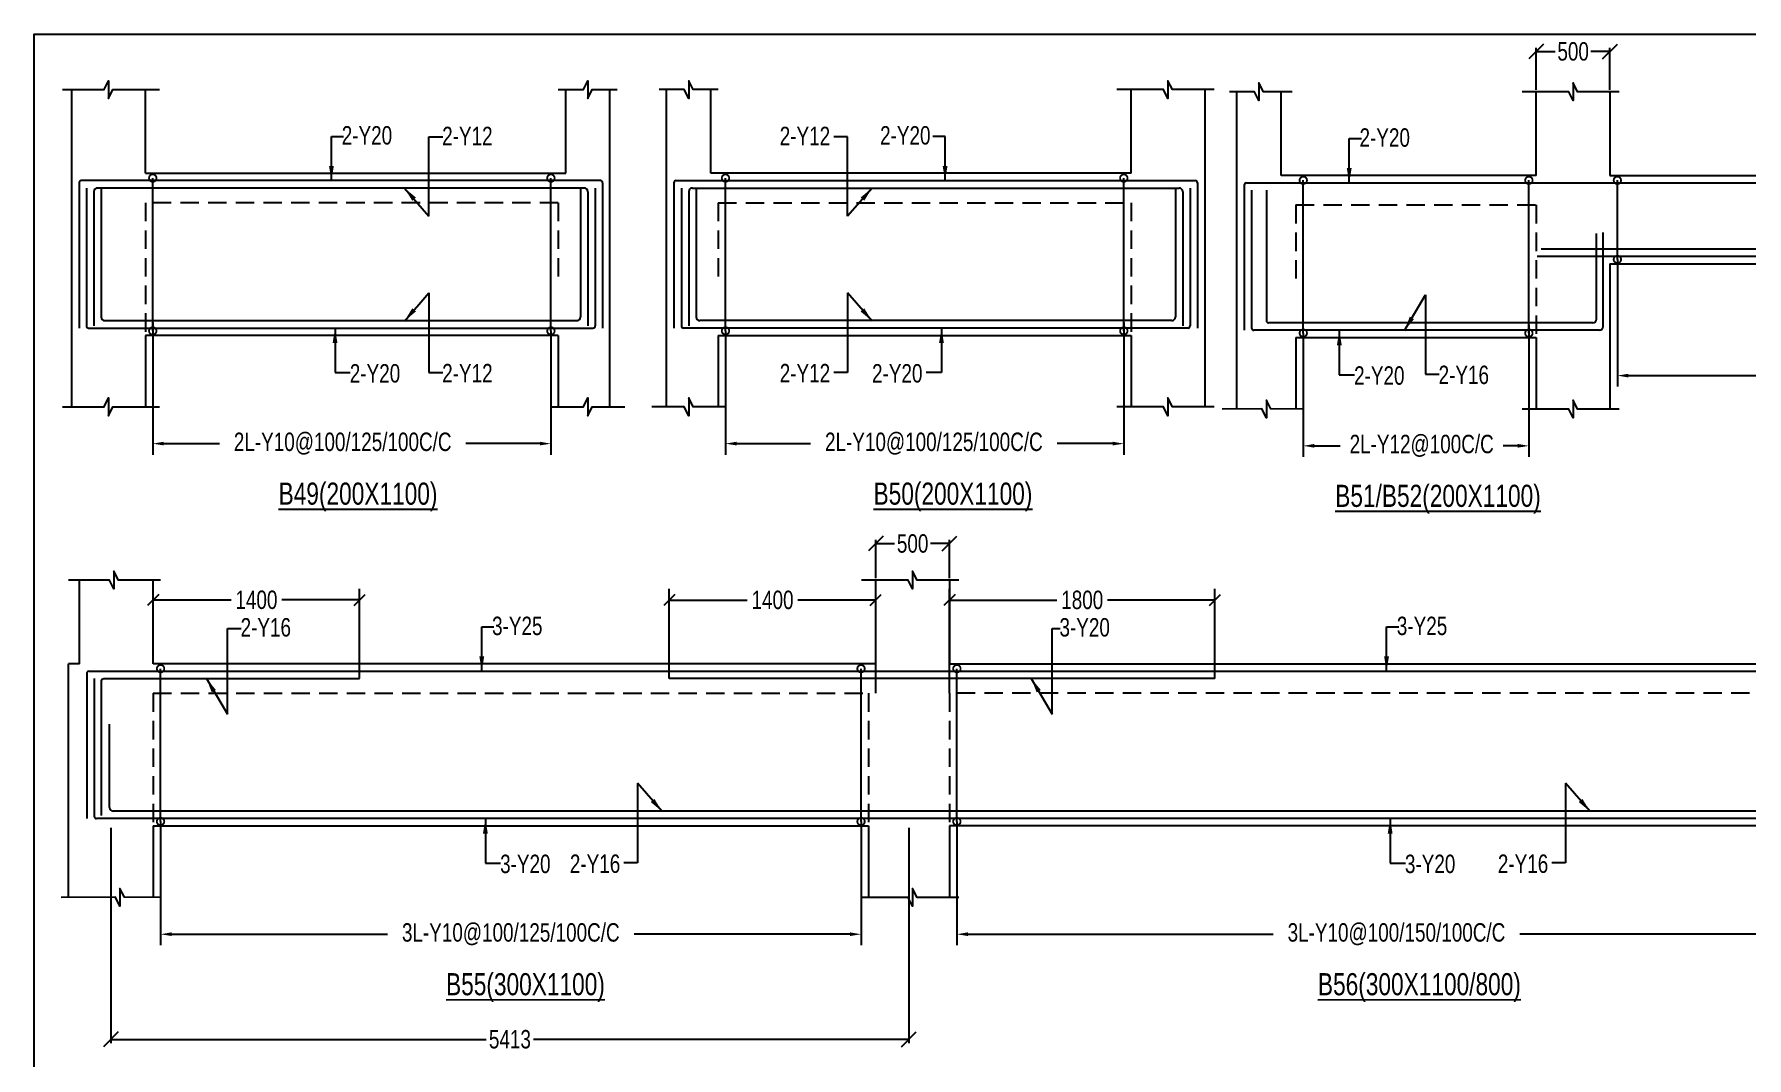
# Model space of a CAD drawing. Header units: millimetres. Extents: x 0 to 31744305, y -21599035 to 0.
# Drawn here: x 31644306 to 31655919, y -21166709 to -21159764 of the extents above; entities that cross this region are included whole.
import ezdxf

# ---------------------------------------------------------------- set-up
doc = ezdxf.new("R2010")
doc.units = ezdxf.units.MM
doc.header["$LTSCALE"] = 1000
doc.header["$MEASUREMENT"] = 0
doc.header["$PDMODE"] = 3
for name, pattern in [('CONTINOUS', [0]), ('CONTINU', [0]), ('HIDDEN', [0.375, 0.25, -0.125])]:
    doc.linetypes.add(name, pattern=pattern)
for name, color, linetype in [('-S-ARROW', 253, 'Continuous'), ('-S-MISC', 8, 'Continuous'), ('-S-STIRRUPS DIM', 6, 'Continuous'), ('-S-STIRUP', 11, 'Continuous'), ('-STR-BEAM', 7, 'CONTINU'), ('-STR-COLUMN', 5, 'HIDDEN'), ('-STR-REINF', 3, 'Continuous'), ('-STR-RF-DIM', 8, 'CONTINOUS'), ('-STR-TEXT', 6, 'Continuous'), ('S-DIM', 7, 'Continuous'), ('SEC TEXT', 9, 'Continuous'), ('SLAB LINE', 254, 'HIDDEN')]:
    doc.layers.add(name, color=color, linetype=linetype)
doc.styles.add('BEAM-LS', font='romans.shx', dxfattribs={"width": 0.8})
doc.styles.add('SOBHA', font='swisscl.ttf')
doc.styles.add('sobha.sed', font='swisscl.ttf')
doc.dimstyles.new('S-50', dxfattribs={"dimscale": 50, "dimtxt": 2.5, "dimasz": 2, "dimexe": 0.5, "dimexo": 0.25, "dimgap": 0.25, "dimtad": 0, "dimdec": 0, "dimrnd": 0.0005, "dimzin": 0, "dimdsep": 46, "dimtxsty": 'sobha.sed', "dimblk": 'OBLIQUE', "dimcen": 0.09, "dimclrd": 8, "dimclre": 8, "dimclrt": 6, "dimadec": 0, "dimazin": 0, "dimtfac": 1, "dimtdec": 0, "dimtofl": 0, "dimtmove": 2, "dimatfit": 3, "dimfxl": 0.18, "dimtolj": 1, "dimtzin": 0, "dimlwd": -1, "dimlwe": -1, "dimarcsym": 0})
doc.dimstyles.new('S-DIM50', dxfattribs={"dimscale": 50, "dimtxt": 2.5, "dimasz": 1.5, "dimexe": 1.5, "dimexo": 1, "dimgap": 0.5, "dimtad": 0, "dimdec": 0, "dimzin": 0, "dimdsep": 46, "dimtxsty": 'SOBHA', "dimcen": 0.09, "dimclrd": 256, "dimclre": 256, "dimclrt": 6, "dimadec": 5, "dimazin": 0, "dimtfac": 1, "dimtdec": 0, "dimtofl": 0, "dimtmove": 0, "dimatfit": 3, "dimfxl": 0.18, "dimtolj": 1, "dimtzin": 0, "dimlwd": -1, "dimlwe": -1, "dimarcsym": 0})
doc.dimstyles.new('STIRUP', dxfattribs={"dimscale": 50, "dimtxt": 2.5, "dimasz": 2.2, "dimexe": 0, "dimexo": 0, "dimgap": 0.5, "dimtad": 0, "dimdec": 0, "dimzin": 0, "dimdsep": 46, "dimtxsty": 'BEAM-LS', "dimblk": 'DOTSMALL', "dimcen": 0.09, "dimclrd": 256, "dimclre": 256, "dimclrt": 256, "dimadec": 5, "dimazin": 0, "dimtfac": 1, "dimtdec": 0, "dimtofl": 0, "dimtmove": 0, "dimatfit": 3, "dimldrblk": 'DOTSMALL', "dimfxl": 0, "dimfxlon": 1, "dimtolj": 1, "dimtzin": 0, "dimlwd": -1, "dimlwe": -1, "dimarcsym": 0})

# ---------------------------------------------------------------- blocks, each defined once
blk = doc.blocks.new('*D57')
at = {"layer": '-STR-RF-DIM', "transparency": 16777216}
for p, q in [((31645110, -21161720), (31645110, -21162617)), ((31647810, -21161777), (31647810, -21162617)), ((31645185, -21162542), (31645562, -21162542)), ((31647735, -21162542), (31647234, -21162542))]:
    blk.add_line(p, q, dxfattribs=at)
for points in [[(31645185, -21162529), (31645185, -21162554), (31645110, -21162542)], [(31647735, -21162529), (31647735, -21162554), (31647810, -21162542)]]:
    blk.add_solid(points, dxfattribs=at)
at = {"layer": 'Defpoints', "color": 0, "transparency": 16777216}
for p in [(31645110, -21161720, 178587), (31647810, -21161777, 178587), (31647810, -21162542)]:
    blk.add_point(p, dxfattribs=at)
at = {"layer": '-STR-RF-DIM', "color": 6, "transparency": 16777216, "insert": (31646398, -21162542), "char_height": 125, "attachment_point": 5, "style": 'SOBHA'}
blk.add_mtext('\\A1;2L-Y10@100/125/100C/C', dxfattribs=at)
blk = doc.blocks.new('_DotSmall')
at = {"color": 0, "linetype": 'ByBlock', "const_width": 0.5}
blk.add_lwpolyline([(-0.0625, 0, 1), (0.0625, 0, 1)], format="xyb", close=True, dxfattribs=at)
blk = doc.blocks.new('*D58')
at = {"layer": '-S-STIRUP', "ltscale": 100, "transparency": 16777216}
blk.add_line((31645110, -21161777), (31645110, -21160740), dxfattribs=at)
at = {"layer": 'Defpoints', "color": 0, "linetype": 'CONTINU', "ltscale": 100, "transparency": 16777216}
for p in [(31645110, -21160740), (31645110, -21160740), (31645110, -21161777)]:
    blk.add_point(p, dxfattribs=at)
at = {"layer": '-S-STIRUP', "linetype": 'CONTINU', "ltscale": 100, "transparency": 16777216, "xscale": 100, "yscale": 100, "zscale": 100}
for p, rotation in [((31645110, -21160740), 90), ((31645110, -21161777), 270)]:
    blk.add_blockref('_DotSmall', p, dxfattribs=dict(at, rotation=rotation))
blk = doc.blocks.new('_OBLIQUE')
at = {"color": 0, "linetype": 'ByBlock'}
blk.add_line((-0.5, -0.5), (0.5, 0.5), dxfattribs=at)
blk = doc.blocks.new('*D59')
at = {"layer": '-S-STIRUP', "ltscale": 100, "transparency": 16777216}
blk.add_line((31647810, -21161777), (31647810, -21160740), dxfattribs=at)
at = {"layer": 'Defpoints', "color": 0, "linetype": 'CONTINU', "ltscale": 100, "transparency": 16777216}
for p in [(31647810, -21160740), (31647810, -21160740), (31647810, -21161777)]:
    blk.add_point(p, dxfattribs=at)
at = {"layer": '-S-STIRUP', "linetype": 'CONTINU', "ltscale": 100, "transparency": 16777216, "xscale": 100, "yscale": 100, "zscale": 100}
for p, rotation in [((31647810, -21160740), 90), ((31647810, -21161777), 270)]:
    blk.add_blockref('_DotSmall', p, dxfattribs=dict(at, rotation=rotation))
blk = doc.blocks.new('*D61')
at = {"layer": '-STR-RF-DIM', "transparency": 16777216}
for p, q in [((31654442, -21161735), (31654442, -21162632)), ((31652912, -21161792), (31652912, -21162632)), ((31652987, -21162557), (31653162, -21162557)), ((31654367, -21162557), (31654268, -21162557))]:
    blk.add_line(p, q, dxfattribs=at)
for points in [[(31652987, -21162544), (31652987, -21162569), (31652912, -21162557)], [(31654367, -21162544), (31654367, -21162569), (31654442, -21162557)]]:
    blk.add_solid(points, dxfattribs=at)
at = {"layer": 'Defpoints', "color": 0, "transparency": 16777216}
for p in [(31654442, -21161735, 178587), (31652912, -21161792, 178587), (31652912, -21162557)]:
    blk.add_point(p, dxfattribs=at)
at = {"layer": '-STR-RF-DIM', "color": 6, "transparency": 16777216, "insert": (31653715, -21162557), "char_height": 125, "attachment_point": 5, "style": 'SOBHA'}
blk.add_mtext('\\A1;2L-Y12@100C/C', dxfattribs=at)
blk = doc.blocks.new('*D62')
at = {"layer": '-S-STIRUP', "ltscale": 100, "transparency": 16777216}
blk.add_line((31654442, -21161792), (31654442, -21160755), dxfattribs=at)
at = {"layer": 'Defpoints', "color": 0, "linetype": 'CONTINU', "ltscale": 100, "transparency": 16777216}
for p in [(31654442, -21160755), (31654442, -21160755), (31654442, -21161792)]:
    blk.add_point(p, dxfattribs=at)
at = {"layer": '-S-STIRUP', "linetype": 'CONTINU', "ltscale": 100, "transparency": 16777216, "xscale": 100, "yscale": 100, "zscale": 100}
for p, rotation in [((31654442, -21160755), 90), ((31654442, -21161792), 270)]:
    blk.add_blockref('_DotSmall', p, dxfattribs=dict(at, rotation=rotation))
blk = doc.blocks.new('*D60')
at = {"layer": '-S-STIRUP', "ltscale": 100, "transparency": 16777216}
blk.add_line((31652912, -21161792), (31652912, -21160755), dxfattribs=at)
at = {"layer": 'Defpoints', "color": 0, "linetype": 'CONTINU', "ltscale": 100, "transparency": 16777216}
for p in [(31652912, -21160755), (31652912, -21160755), (31652912, -21161792)]:
    blk.add_point(p, dxfattribs=at)
at = {"layer": '-S-STIRUP', "linetype": 'CONTINU', "ltscale": 100, "transparency": 16777216, "xscale": 100, "yscale": 100, "zscale": 100}
for p, rotation in [((31652912, -21160755), 90), ((31652912, -21161792), 270)]:
    blk.add_blockref('_DotSmall', p, dxfattribs=dict(at, rotation=rotation))
blk = doc.blocks.new('*D66')
at = {"layer": '-STR-RF-DIM', "transparency": 16777216}
for p, q in [((31645163, -21165106), (31645163, -21165946)), ((31649913, -21165106), (31649913, -21165946)), ((31645238, -21165871), (31646702, -21165871)), ((31649838, -21165871), (31648374, -21165871))]:
    blk.add_line(p, q, dxfattribs=at)
for points in [[(31645238, -21165858), (31645238, -21165883), (31645163, -21165871)], [(31649838, -21165858), (31649838, -21165883), (31649913, -21165871)]]:
    blk.add_solid(points, dxfattribs=at)
at = {"layer": 'Defpoints', "color": 0, "transparency": 16777216}
for p in [(31645163, -21165106, 178587), (31649913, -21165106, 178587), (31645163, -21165871)]:
    blk.add_point(p, dxfattribs=at)
at = {"layer": '-STR-RF-DIM', "color": 6, "transparency": 16777216, "insert": (31647538, -21165871), "char_height": 125, "attachment_point": 5, "style": 'SOBHA'}
blk.add_mtext('\\A1;3L-Y10@100/125/100C/C', dxfattribs=at)
blk = doc.blocks.new('*D67')
at = {"layer": '-S-STIRUP', "ltscale": 100, "transparency": 16777216}
blk.add_line((31649913, -21165106), (31649913, -21164069), dxfattribs=at)
at = {"layer": 'Defpoints', "color": 0, "linetype": 'CONTINU', "ltscale": 100, "transparency": 16777216}
for p in [(31649913, -21164069), (31649913, -21164069), (31649913, -21165106)]:
    blk.add_point(p, dxfattribs=at)
at = {"layer": '-S-STIRUP', "linetype": 'CONTINU', "ltscale": 100, "transparency": 16777216, "xscale": 100, "yscale": 100, "zscale": 100}
for p, rotation in [((31649913, -21164069), 90), ((31649913, -21165106), 270)]:
    blk.add_blockref('_DotSmall', p, dxfattribs=dict(at, rotation=rotation))
blk = doc.blocks.new('*D68')
at = {"layer": '-S-STIRUP', "ltscale": 100, "transparency": 16777216}
blk.add_line((31645163, -21165106), (31645163, -21164069), dxfattribs=at)
at = {"layer": 'Defpoints', "color": 0, "linetype": 'CONTINU', "ltscale": 100, "transparency": 16777216}
for p in [(31645163, -21164069), (31645163, -21164069), (31645163, -21165106)]:
    blk.add_point(p, dxfattribs=at)
at = {"layer": '-S-STIRUP', "linetype": 'CONTINU', "ltscale": 100, "transparency": 16777216, "xscale": 100, "yscale": 100, "zscale": 100}
for p, rotation in [((31645163, -21164069), 90), ((31645163, -21165106), 270)]:
    blk.add_blockref('_DotSmall', p, dxfattribs=dict(at, rotation=rotation))
blk = doc.blocks.new('*D69')
at = {"layer": '-S-STIRUP', "ltscale": 100, "transparency": 16777216}
blk.add_line((31650563, -21165106), (31650563, -21164069), dxfattribs=at)
at = {"layer": 'Defpoints', "color": 0, "linetype": 'CONTINU', "ltscale": 100, "transparency": 16777216}
for p in [(31650563, -21164069), (31650563, -21164069), (31650563, -21165106)]:
    blk.add_point(p, dxfattribs=at)
at = {"layer": '-S-STIRUP', "linetype": 'CONTINU', "ltscale": 100, "transparency": 16777216, "xscale": 100, "yscale": 100, "zscale": 100}
for p, rotation in [((31650563, -21164069), 90), ((31650563, -21165106), 270)]:
    blk.add_blockref('_DotSmall', p, dxfattribs=dict(at, rotation=rotation))
blk = doc.blocks.new('*D70')
at = {"layer": '-STR-RF-DIM', "transparency": 16777216}
for p, q in [((31650563, -21165106), (31650563, -21165946)), ((31657013, -21165106), (31657013, -21165946)), ((31650638, -21165871), (31652708, -21165871)), ((31656938, -21165871), (31654380, -21165871))]:
    blk.add_line(p, q, dxfattribs=at)
for points in [[(31650638, -21165858), (31650638, -21165883), (31650563, -21165871)], [(31656938, -21165858), (31656938, -21165883), (31657013, -21165871)]]:
    blk.add_solid(points, dxfattribs=at)
at = {"layer": 'Defpoints', "color": 0, "transparency": 16777216}
for p in [(31650563, -21165106, 178587), (31657013, -21165106, 178587), (31657013, -21165871)]:
    blk.add_point(p, dxfattribs=at)
at = {"layer": '-STR-RF-DIM', "color": 6, "transparency": 16777216, "insert": (31653544, -21165871), "char_height": 125, "attachment_point": 5, "style": 'SOBHA'}
blk.add_mtext('\\A1;3L-Y10@100/150/100C/C', dxfattribs=at)
blk = doc.blocks.new('*D421')
at = {"color": 8, "transparency": 16777216}
for p, q in [((31644825, -21165148), (31644825, -21166609)), ((31650238, -21165148), (31650238, -21166609)), ((31644825, -21166584), (31647371, -21166584)), ((31650238, -21166584), (31647693, -21166584))]:
    blk.add_line(p, q, dxfattribs=at)
at = {"layer": 'Defpoints', "color": 0, "transparency": 16777216}
for p in [(31644825, -21165136, 0), (31650238, -21165136, 0), (31650238, -21166584)]:
    blk.add_point(p, dxfattribs=at)
at = {"color": 8, "transparency": 16777216, "xscale": 100, "yscale": 100, "zscale": 100, "rotation": 180}
blk.add_blockref('_OBLIQUE', (31644825, -21166584), dxfattribs=at)
at = {"color": 8, "transparency": 16777216, "xscale": 100, "yscale": 100, "zscale": 100}
blk.add_blockref('_OBLIQUE', (31650238, -21166584), dxfattribs=at)
at = {"color": 6, "transparency": 16777216, "insert": (31647532, -21166584), "char_height": 125, "attachment_point": 5, "style": 'sobha.sed'}
blk.add_mtext('\\A1;5413', dxfattribs=at)
blk = doc.blocks.new('*D422')
at = {"layer": '-S-STIRRUPS DIM', "color": 251, "transparency": 16777216}
for p, q in [((31645113, -21164036), (31645113, -21163528)), ((31646513, -21164136), (31646513, -21163528))]:
    blk.add_line(p, q, dxfattribs=at)
at = {"layer": '-S-STIRRUPS DIM', "color": 8, "transparency": 16777216}
for p, q in [((31645113, -21163602), (31645641, -21163602)), ((31646513, -21163602), (31645985, -21163602))]:
    blk.add_line(p, q, dxfattribs=at)
at = {"layer": 'Defpoints', "color": 0, "transparency": 16777216}
for p in [(31646513, -21163602), (31645113, -21164036, 0), (31646513, -21164136, 0)]:
    blk.add_point(p, dxfattribs=at)
at = {"layer": '-S-STIRRUPS DIM', "color": 8, "transparency": 16777216, "xscale": 75, "yscale": 75, "zscale": 75, "rotation": 180}
blk.add_blockref('_OBLIQUE', (31645113, -21163602), dxfattribs=at)
at = {"layer": '-S-STIRRUPS DIM', "color": 8, "transparency": 16777216, "xscale": 75, "yscale": 75, "zscale": 75}
blk.add_blockref('_OBLIQUE', (31646513, -21163602), dxfattribs=at)
at = {"layer": '-S-STIRRUPS DIM', "color": 6, "transparency": 16777216, "insert": (31645813, -21163602), "char_height": 125, "attachment_point": 5, "style": 'sobha.sed'}
blk.add_mtext('\\A1;1400', dxfattribs=at)
blk = doc.blocks.new('*D649')
at = {"layer": '-STR-RF-DIM', "transparency": 16777216}
for p, q in [((31651695, -21161720), (31651695, -21162617)), ((31648994, -21161777), (31648994, -21162617)), ((31649069, -21162542), (31649571, -21162542)), ((31651620, -21162542), (31651243, -21162542))]:
    blk.add_line(p, q, dxfattribs=at)
for points in [[(31649069, -21162529), (31649069, -21162554), (31648994, -21162542)], [(31651620, -21162529), (31651620, -21162554), (31651695, -21162542)]]:
    blk.add_solid(points, dxfattribs=at)
at = {"layer": 'Defpoints', "color": 0, "transparency": 16777216}
for p in [(31651695, -21161720, 178587), (31648994, -21161777, 178587), (31648994, -21162542)]:
    blk.add_point(p, dxfattribs=at)
at = {"layer": '-STR-RF-DIM', "color": 6, "transparency": 16777216, "insert": (31650407, -21162542), "char_height": 125, "attachment_point": 5, "style": 'SOBHA'}
blk.add_mtext('\\A1;2L-Y10@100/125/100C/C', dxfattribs=at)
blk = doc.blocks.new('*D650')
at = {"layer": '-S-STIRUP', "ltscale": 100, "transparency": 16777216}
blk.add_line((31651695, -21161777), (31651695, -21160740), dxfattribs=at)
at = {"layer": 'Defpoints', "color": 0, "linetype": 'CONTINU', "ltscale": 100, "transparency": 16777216}
for p in [(31651695, -21160740), (31651695, -21160740), (31651695, -21161777)]:
    blk.add_point(p, dxfattribs=at)
at = {"layer": '-S-STIRUP', "linetype": 'CONTINU', "ltscale": 100, "transparency": 16777216, "xscale": 100, "yscale": 100, "zscale": 100}
for p, rotation in [((31651695, -21160740), 90), ((31651695, -21161777), 270)]:
    blk.add_blockref('_DotSmall', p, dxfattribs=dict(at, rotation=rotation))
blk = doc.blocks.new('*D651')
at = {"layer": '-S-STIRUP', "ltscale": 100, "transparency": 16777216}
blk.add_line((31648994, -21161777), (31648994, -21160740), dxfattribs=at)
at = {"layer": 'Defpoints', "color": 0, "linetype": 'CONTINU', "ltscale": 100, "transparency": 16777216}
for p in [(31648994, -21160740), (31648994, -21160740), (31648994, -21161777)]:
    blk.add_point(p, dxfattribs=at)
at = {"layer": '-S-STIRUP', "linetype": 'CONTINU', "ltscale": 100, "transparency": 16777216, "xscale": 100, "yscale": 100, "zscale": 100}
for p, rotation in [((31648994, -21160740), 90), ((31648994, -21161777), 270)]:
    blk.add_blockref('_DotSmall', p, dxfattribs=dict(at, rotation=rotation))
blk = doc.blocks.new('*D653')
at = {"layer": '-S-STIRUP', "ltscale": 100, "transparency": 16777216}
blk.add_line((31655042, -21161292), (31655042, -21160755), dxfattribs=at)
at = {"layer": 'Defpoints', "color": 0, "linetype": 'CONTINU', "ltscale": 100, "transparency": 16777216}
for p in [(31655042, -21160755), (31655042, -21160755), (31655042, -21161292)]:
    blk.add_point(p, dxfattribs=at)
at = {"layer": '-S-STIRUP', "linetype": 'CONTINU', "ltscale": 100, "transparency": 16777216, "xscale": 100, "yscale": 100, "zscale": 100}
for p, rotation in [((31655042, -21160755), 90), ((31655042, -21161292), 270)]:
    blk.add_blockref('_DotSmall', p, dxfattribs=dict(at, rotation=rotation))
blk = doc.blocks.new('*D655')
at = {"layer": '-STR-RF-DIM', "transparency": 16777216}
for p, q in [((31655042, -21161292), (31655042, -21162155)), ((31657992, -21161235), (31657992, -21162155)), ((31655117, -21162080), (31656035, -21162080)), ((31657917, -21162080), (31657064, -21162080))]:
    blk.add_line(p, q, dxfattribs=at)
for points in [[(31655117, -21162068), (31655117, -21162093), (31655042, -21162080)], [(31657917, -21162068), (31657917, -21162093), (31657992, -21162080)]]:
    blk.add_solid(points, dxfattribs=at)
at = {"layer": 'Defpoints', "color": 0, "transparency": 16777216}
for p in [(31655042, -21161292, 178587), (31657992, -21161235, 178587), (31655042, -21162080)]:
    blk.add_point(p, dxfattribs=at)
at = {"layer": '-STR-RF-DIM', "color": 6, "transparency": 16777216, "insert": (31656550, -21162080), "char_height": 125, "attachment_point": 5, "style": 'SOBHA'}
blk.add_mtext('\\A1;2L-Y8@150C/C', dxfattribs=at)
blk = doc.blocks.new('*D666')
at = {"layer": '-S-STIRRUPS DIM', "color": 251, "transparency": 16777216}
for p, q in [((31650513, -21164236), (31650513, -21163528)), ((31652313, -21164136), (31652313, -21163528))]:
    blk.add_line(p, q, dxfattribs=at)
at = {"layer": '-S-STIRRUPS DIM', "color": 8, "transparency": 16777216}
for p, q in [((31650513, -21163603), (31651241, -21163603)), ((31652313, -21163603), (31651585, -21163603))]:
    blk.add_line(p, q, dxfattribs=at)
at = {"layer": 'Defpoints', "color": 0, "transparency": 16777216}
for p in [(31650513, -21163603), (31652313, -21164136), (31650513, -21164236, 0)]:
    blk.add_point(p, dxfattribs=at)
at = {"layer": '-S-STIRRUPS DIM', "color": 8, "transparency": 16777216, "xscale": 75, "yscale": 75, "zscale": 75, "rotation": 180}
blk.add_blockref('_OBLIQUE', (31650513, -21163603), dxfattribs=at)
at = {"layer": '-S-STIRRUPS DIM', "color": 8, "transparency": 16777216, "xscale": 75, "yscale": 75, "zscale": 75}
blk.add_blockref('_OBLIQUE', (31652313, -21163603), dxfattribs=at)
at = {"layer": '-S-STIRRUPS DIM', "color": 6, "transparency": 16777216, "insert": (31651413, -21163603), "char_height": 125, "attachment_point": 5, "style": 'sobha.sed'}
blk.add_mtext('\\A1;1800', dxfattribs=at)
blk = doc.blocks.new('*D667')
at = {"layer": '-S-STIRRUPS DIM', "color": 251, "transparency": 16777216}
for p, q in [((31648613, -21164136), (31648613, -21163528)), ((31650013, -21164236), (31650013, -21163528))]:
    blk.add_line(p, q, dxfattribs=at)
at = {"layer": '-S-STIRRUPS DIM', "color": 8, "transparency": 16777216}
for p, q in [((31648613, -21163603), (31649141, -21163603)), ((31650013, -21163603), (31649485, -21163603))]:
    blk.add_line(p, q, dxfattribs=at)
at = {"layer": 'Defpoints', "color": 0, "transparency": 16777216}
for p in [(31650013, -21163603), (31648613, -21164136), (31650013, -21164236, 0)]:
    blk.add_point(p, dxfattribs=at)
at = {"layer": '-S-STIRRUPS DIM', "color": 8, "transparency": 16777216, "xscale": 75, "yscale": 75, "zscale": 75, "rotation": 180}
blk.add_blockref('_OBLIQUE', (31648613, -21163603), dxfattribs=at)
at = {"layer": '-S-STIRRUPS DIM', "color": 8, "transparency": 16777216, "xscale": 75, "yscale": 75, "zscale": 75}
blk.add_blockref('_OBLIQUE', (31650013, -21163603), dxfattribs=at)
at = {"layer": '-S-STIRRUPS DIM', "color": 6, "transparency": 16777216, "insert": (31649313, -21163603), "char_height": 125, "attachment_point": 5, "style": 'sobha.sed'}
blk.add_mtext('\\A1;1400', dxfattribs=at)
blk = doc.blocks.new('*D989')
at = {"layer": 'Defpoints', "color": 0, "transparency": 16777216}
for p in [(31654992, -21159881), (31654492, -21160154, 0), (31654992, -21160154, 0)]:
    blk.add_point(p, dxfattribs=at)
at = {"layer": 'S-DIM', "color": 8, "transparency": 16777216}
for p, q in [((31654492, -21160142), (31654492, -21159856)), ((31654492, -21159881), (31654620, -21159881)), ((31654992, -21159881), (31654863, -21159881)), ((31654992, -21160142), (31654992, -21159856))]:
    blk.add_line(p, q, dxfattribs=at)
at = {"layer": 'S-DIM', "color": 8, "transparency": 16777216, "xscale": 100, "yscale": 100, "zscale": 100, "rotation": 180}
blk.add_blockref('_OBLIQUE', (31654492, -21159881), dxfattribs=at)
at = {"layer": 'S-DIM', "color": 8, "transparency": 16777216, "xscale": 100, "yscale": 100, "zscale": 100}
blk.add_blockref('_OBLIQUE', (31654992, -21159881), dxfattribs=at)
at = {"layer": 'S-DIM', "color": 6, "transparency": 16777216, "insert": (31654742, -21159881), "char_height": 125, "attachment_point": 5, "style": 'sobha.sed'}
blk.add_mtext('\\A1;500', dxfattribs=at)
blk = doc.blocks.new('*D1005')
at = {"layer": 'Defpoints', "color": 0, "transparency": 16777216}
for p in [(31650513, -21163220), (31650013, -21163468, 0), (31650513, -21163468, 0)]:
    blk.add_point(p, dxfattribs=at)
at = {"layer": 'S-DIM', "color": 8, "transparency": 16777216}
for p, q in [((31650013, -21163455), (31650013, -21163195)), ((31650013, -21163220), (31650141, -21163220)), ((31650513, -21163220), (31650385, -21163220)), ((31650513, -21163455), (31650513, -21163195))]:
    blk.add_line(p, q, dxfattribs=at)
at = {"layer": 'S-DIM', "color": 8, "transparency": 16777216, "xscale": 100, "yscale": 100, "zscale": 100, "rotation": 180}
blk.add_blockref('_OBLIQUE', (31650013, -21163220), dxfattribs=at)
at = {"layer": 'S-DIM', "color": 8, "transparency": 16777216, "xscale": 100, "yscale": 100, "zscale": 100}
blk.add_blockref('_OBLIQUE', (31650513, -21163220), dxfattribs=at)
at = {"layer": 'S-DIM', "color": 6, "transparency": 16777216, "insert": (31650263, -21163220), "char_height": 125, "attachment_point": 5, "style": 'sobha.sed'}
blk.add_mtext('\\A1;500', dxfattribs=at)

msp = doc.modelspace()

# ---------------------------------------------------------------- linework, layer by layer
at = {"layer": '-S-MISC', "linetype": 'ByBlock', "ltscale": 1000, "elevation": 0}
for points in [[(31644497.6, -21160139.1), (31644780.3, -21160139.1), (31644810.2, -21160079.4), (31644810.2, -21160199.6), (31644840, -21160139.1), (31645156.1, -21160139.1)], [(31647860.3, -21160139.1), (31648030.4, -21160139.1), (31648060.2, -21160079.4), (31648060.2, -21160199.6), (31648090.1, -21160139.1), (31648260.2, -21160139.1)], [(31648944.4, -21160139.1), (31648774.3, -21160139.1), (31648744.5, -21160079.4), (31648744.5, -21160199.6), (31648714.6, -21160139.1), (31648544.6, -21160139.1)], [(31652307.1, -21160139.1), (31652024.4, -21160139.1), (31651994.5, -21160079.4), (31651994.5, -21160199.6), (31651964.7, -21160139.1), (31651648.7, -21160139.1)], [(31652836.7, -21160154.1), (31652641.6, -21160154.1), (31652611.7, -21160094.4), (31652611.7, -21160214.6), (31652581.9, -21160154.1), (31652411.8, -21160154.1)], [(31655054.3, -21160154.1), (31654771.5, -21160154.1), (31654741.7, -21160094.4), (31654741.7, -21160214.6), (31654711.8, -21160154.1), (31654395.8, -21160154.1)], [(31644497.6, -21162291.9), (31644780.3, -21162291.9), (31644810.2, -21162232.2), (31644810.2, -21162352.4), (31644840, -21162291.9), (31645156, -21162291.9)], [(31647810.3, -21162291.9), (31648030.4, -21162291.9), (31648060.2, -21162232.2), (31648060.2, -21162352.4), (31648090.1, -21162291.9), (31648310.2, -21162291.9)], [(31648994.4, -21162291.9), (31648774.3, -21162291.9), (31648744.5, -21162232.2), (31648744.5, -21162352.4), (31648714.6, -21162291.9), (31648494.6, -21162291.9)], [(31652307.2, -21162291.9), (31652024.4, -21162291.9), (31651994.6, -21162232.2), (31651994.6, -21162352.4), (31651964.7, -21162291.9), (31651648.7, -21162291.9)], [(31652911.7, -21162306.9), (31652691.6, -21162306.4), (31652661.7, -21162246.8), (31652661.7, -21162366.9), (31652631.9, -21162306.4), (31652361.8, -21162306.9)], [(31655054.3, -21162306.9), (31654771.5, -21162306.9), (31654741.7, -21162247.2), (31654741.7, -21162367.4), (31654711.8, -21162306.9), (31654395.8, -21162306.9)], [(31645162.7, -21163467.7), (31644876.8, -21163467.7), (31644846.9, -21163408.1), (31644846.9, -21163528.2), (31644817.1, -21163467.7), (31644537.9, -21163467.7)], [(31650575.4, -21163467.7), (31650292.7, -21163467.7), (31650262.8, -21163408.1), (31650262.8, -21163528.2), (31650233, -21163467.7), (31649916.9, -21163467.7)], [(31645162.9, -21165620.5), (31644917.7, -21165620.1), (31644887.8, -21165560.4), (31644887.8, -21165680.6), (31644857.9, -21165620.1), (31644488, -21165620.5)], [(31650575.4, -21165620.5), (31650292.7, -21165620.5), (31650262.8, -21165560.8), (31650262.8, -21165681), (31650233, -21165620.5), (31649917, -21165620.5)]]:
    msp.add_lwpolyline(points, dxfattribs=at)
at = {"layer": '-STR-BEAM'}
for p, q in [((31645060.2, -21160707.3, 0), (31647910.2, -21160707.3, 0)), ((31651744.5, -21160707.3, 0), (31648894.6, -21160707.3, 0)), ((31654491.7, -21160722.3, 0), (31652761.7, -21160722.3, 0)), ((31654991.7, -21160722.3), (31658441.7, -21160722.3)), ((31654991.7, -21161322.3), (31658041.7, -21161322.3)), ((31650012.8, -21164035.9, 0), (31645112.9, -21164035.9, 0)), ((31650512.9, -21164035.9, 0), (31657062.8, -21164035.9, 0))]:
    msp.add_line(p, q, dxfattribs=at)
at = {"layer": '-STR-BEAM', "elevation": 0}
msp.add_lwpolyline([(31679606.4, -21188463.8), (31644306.4, -21188463.8), (31644306.4, -21159763.8), (31679606.4, -21159763.8)], close=True, dxfattribs=at)
for points in [[(31647860.3, -21161807.3), (31645060.2, -21161807.3)], [(31648944.4, -21161807.3), (31651744.5, -21161807.3)], [(31652861.7, -21161822.3), (31654491.7, -21161822.3)], [(31645112.9, -21165135.9), (31649963, -21165135.9)], [(31657062.8, -21165135.9), (31650512.9, -21165135.9)]]:
    msp.add_lwpolyline(points, dxfattribs=at)
at = {"layer": '-STR-COLUMN', "linetype": 'Continuous', "ltscale": 10}
for p, q in [((31644560.1, -21160139.1, 0), (31644560.1, -21162291.9, 0)), ((31645060.2, -21160707.3, 0), (31645060.2, -21160139.1, 0)), ((31647910.2, -21160707.3, 0), (31647910.2, -21160139.1, 0)), ((31648210.2, -21162291.9, 0), (31648210.2, -21160139.1, 0)), ((31648594.6, -21162291.9, 0), (31648594.6, -21160139.1, 0)), ((31648894.6, -21160707.3, 0), (31648894.6, -21160139.1, 0)), ((31651744.5, -21160707.3, 0), (31651744.5, -21160139.1, 0)), ((31652244.6, -21160139.1, 0), (31652244.6, -21162291.9, 0)), ((31652461.8, -21162306.9, 0), (31652461.8, -21160154.1, 0)), ((31652761.7, -21160722.3, 0), (31652761.7, -21160154.1, 0)), ((31654491.7, -21160722.3, 0), (31654491.7, -21160154.1, 0)), ((31654991.7, -21160154.1, 0), (31654991.7, -21160722.3, 0)), ((31654991.7, -21161322.3, 0), (31654991.7, -21162306.9, 0)), ((31645060.2, -21161807.3, 0), (31645060.2, -21162291.9, 0)), ((31647860.3, -21161807.3, 0), (31647860.3, -21162291.9, 0)), ((31648944.4, -21161807.3, 0), (31648944.4, -21162291.9, 0)), ((31651744.5, -21161807.3, 0), (31651744.5, -21162291.9, 0)), ((31652861.7, -21161822.3, 0), (31652861.7, -21162306.9, 0)), ((31654491.7, -21161822.3, 0), (31654491.7, -21162306.9, 0)), ((31644612.9, -21164035.9, 0), (31644612.9, -21163467.7, 0)), ((31645112.9, -21164035.9, 0), (31645112.9, -21163467.7, 0)), ((31650012.8, -21164035.9, 0), (31650012.8, -21163467.7, 0)), ((31650512.9, -21163467.7, 0), (31650512.9, -21164035.9, 0)), ((31644537.9, -21165620.5, 0), (31644537.9, -21164035.9, 0)), ((31644612.9, -21164035.9, 0), (31644537.9, -21164035.9, 0)), ((31645112.9, -21165135.9, 0), (31645112.9, -21165620.5, 0)), ((31649963, -21165135.9, 0), (31649963, -21165620.5, 0)), ((31650512.9, -21165135.9, 0), (31650512.9, -21165620.5, 0))]:
    msp.add_line(p, q, dxfattribs=at)
at = {"layer": '-STR-REINF', "ltscale": 10}
for p, q in [((31644610.1, -21160772.3, 0), (31644610.1, -21161757.9, 0)), ((31648145.2, -21160757.3, 0), (31644625.1, -21160757.3, 0)), ((31644660.1, -21160807.3, 0), (31644660.1, -21161742.3, 0)), ((31644710.1, -21160832.3, 0), (31644710.1, -21161742.3, 0)), ((31648035.2, -21160807.3, 0), (31644735.1, -21160807.3, 0)), ((31644760.1, -21160807.3, 0), (31644760.1, -21161682.3, 0)), ((31648010.2, -21160807.3, 0), (31648010.2, -21161682.3, 0)), ((31648060.2, -21160832.3, 0), (31648060.2, -21161742.3, 0)), ((31648110.2, -21160807.3, 0), (31648110.2, -21161742.3, 0)), ((31648160.2, -21160772.3, 0), (31648160.2, -21161757.9, 0)), ((31648644.5, -21160772.3, 0), (31648644.5, -21161757.9, 0)), ((31648659.5, -21160757.3, 0), (31652179.6, -21160757.3, 0)), ((31648694.5, -21160807.3, 0), (31648694.5, -21161742.3, 0)), ((31648744.5, -21160832.3, 0), (31648744.5, -21161742.3, 0)), ((31648769.5, -21160807.3, 0), (31652069.6, -21160807.3, 0)), ((31648794.5, -21160807.3, 0), (31648794.5, -21161682.3, 0)), ((31652044.6, -21160807.3, 0), (31652044.6, -21161682.3, 0)), ((31652094.6, -21160832.3, 0), (31652094.6, -21161742.3, 0)), ((31652144.6, -21160807.3, 0), (31652144.6, -21161742.3, 0)), ((31652194.6, -21160772.3, 0), (31652194.6, -21161757.9, 0)), ((31652511.8, -21160787.3, 0), (31652511.8, -21161772.9, 0)), ((31652526.8, -21160772.3, 0), (31658376.7, -21160772.3, 0)), ((31652561.8, -21160822.3, 0), (31652561.8, -21161757.3, 0)), ((31652661.8, -21160822.3, 0), (31652661.8, -21161707.3, 0)), ((31654900.5, -21161697.3, 0), (31654900.5, -21161116, 0)), ((31654946, -21161747.3, 0), (31654946, -21161108.5, 0)), ((31658326.7, -21161272.3, 0), (31654498.2, -21161272.3, 0)), ((31658226.7, -21161222.3, 0), (31654526.2, -21161222.3, 0)), ((31644675.1, -21161757.3, 0), (31648095.2, -21161757.3, 0)), ((31644785.1, -21161707.3, 0), (31647985.2, -21161707.3, 0)), ((31652129.6, -21161757.3, 0), (31648709.5, -21161757.3, 0)), ((31652019.6, -21161707.3, 0), (31648819.5, -21161707.3, 0)), ((31654875.5, -21161722.3, 0), (31652676.8, -21161722.3, 0)), ((31654921, -21161772.3, 0), (31652576.8, -21161772.3, 0)), ((31644677.8, -21164085.9, 0), (31662417.9, -21164085.9, 0)), ((31644662.8, -21164100.9, 0), (31644662.8, -21165086.6, 0)), ((31644712.8, -21164135.9, 0), (31644712.8, -21165070.9, 0)), ((31644817.5, -21165010.9, 0), (31644817.5, -21164446, 0)), ((31660679.5, -21165085.9, 0), (31644727.8, -21165085.9, 0)), ((31660624.5, -21165035.9, 0), (31644842.5, -21165035.9, 0))]:
    msp.add_line(p, q, dxfattribs=at)
msp.add_lwpolyline([(31644762.8, -21165064.5), (31644762.8, -21164150.9, -0.4142136), (31644777.8, -21164135.9), (31646512.9, -21164135.9)], format="xyb", dxfattribs=at)
at = {"layer": '-STR-REINF', "ltscale": 10, "elevation": 0}
msp.add_lwpolyline([(31652312.8, -21164135.9), (31648612.8, -21164135.9)], dxfattribs=at)
at = {"layer": '-STR-REINF', "ltscale": 10}
for centre, radius, start, end in [((31644625.1, -21160772.3, 0), 15, 90, 180), ((31648145.2, -21160772.3, 0), 15, 0, 90), ((31648659.5, -21160772.3, 0), 15, 90, 180), ((31652179.6, -21160772.3, 0), 15, 0, 90), ((31652526.8, -21160787.3, 0), 15, 90, 180), ((31644675.1, -21161742.3, 0), 15, 180, 270), ((31644785.1, -21161682.3, 0), 25, 180, 270), ((31648095.2, -21161742.3, 0), 15, 270, 0), ((31648709.5, -21161742.3, 0), 15, 180, 270), ((31652019.6, -21161682.3, 0), 25, 270, 0), ((31652129.6, -21161742.3, 0), 15, 270, 0), ((31652576.8, -21161757.3, 0), 15, 180, 270), ((31644677.8, -21164100.9, 0), 15, 90, 180), ((31644727.8, -21165070.9, 0), 15, 180, 270)]:
    msp.add_arc(centre, radius, start, end, dxfattribs=at)
at = {"layer": '-STR-REINF', "ltscale": 10, "extrusion": (7.27448e-09, 0, 1)}
msp.add_arc((31644735.1, -21160832.3, 0.2), 25, 90, 180, dxfattribs=at)
at = {"layer": '-STR-REINF', "ltscale": 10, "extrusion": (7.27448e-09, -2.56336e-08, 1)}
msp.add_arc((31648035.2, -21160832.3, 0.8), 25, 0, 90, dxfattribs=at)
at = {"layer": '-STR-REINF', "ltscale": 10, "extrusion": (-7.27448e-09, -2.56336e-08, 1)}
msp.add_arc((31648769.5, -21160832.3, 0.3), 25, 90, 180, dxfattribs=at)
at = {"layer": '-STR-REINF', "ltscale": 10, "extrusion": (-7.27448e-09, 0, 1)}
msp.add_arc((31652069.6, -21160832.3, -0.2), 25, 0, 90, dxfattribs=at)
at = {"layer": '-STR-REINF', "ltscale": 10, "extrusion": (7.44301e-09, -2.56336e-08, 1)}
msp.add_arc((31647985.2, -21161682.3, 0.8), 25, 270, 0, dxfattribs=at)
at = {"layer": '-STR-REINF', "ltscale": 10, "extrusion": (-7.44301e-09, -2.56336e-08, 1)}
msp.add_arc((31648819.5, -21161682.3, 0.3), 25, 180, 270, dxfattribs=at)
at = {"layer": '-STR-REINF', "ltscale": 10, "extrusion": (-1.12169e-08, -2.55711e-08, 1)}
msp.add_arc((31652676.8, -21161707.3, 0.2), 15, 180, 270, dxfattribs=at)
at = {"layer": '-STR-REINF', "ltscale": 10, "extrusion": (-5.35902e-09, 0, 1)}
msp.add_arc((31654875.5, -21161697.3, -0.2), 25, 270, 0, dxfattribs=at)
at = {"layer": '-STR-REINF', "ltscale": 10, "extrusion": (-5.1608e-09, 0, 1)}
msp.add_arc((31654921, -21161747.3, -0.2), 25, 270, 0, dxfattribs=at)
at = {"layer": '-STR-REINF', "ltscale": 10, "extrusion": (-1.66019e-09, 0, 1)}
msp.add_arc((31644842.5, -21165010.9, -0.1), 25, 180, 270, dxfattribs=at)
at = {"layer": 'SLAB LINE', "color": 8, "linetype": 'HIDDEN', "ltscale": 0.5}
for p, q in [((31647860.2, -21160907.3, 0), (31645060.2, -21160907.3, 0)), ((31645060.2, -21160907.3, 0), (31645060.2, -21161807.3, 0)), ((31647860.2, -21160907.3, 0), (31647860.2, -21161457.3, 0)), ((31648944.6, -21160907.3, 0), (31651744.5, -21160907.3, 0)), ((31648944.6, -21160907.3, 0), (31648944.6, -21161457.3, 0)), ((31651744.5, -21160907.3, 0), (31651744.5, -21161807.3, 0)), ((31652861.8, -21160922.3, 0), (31654491.7, -21160922.3, 0)), ((31652861.8, -21160922.3, 0), (31652861.8, -21161472.3, 0)), ((31654491.7, -21160922.3, 0), (31654491.7, -21161822.3, 0)), ((31645113, -21164235.9, 0), (31649962.8, -21164235.9, 0)), ((31645113, -21164235.9, 0), (31645113, -21165135.9, 0)), ((31649962.8, -21164235.9, 0), (31649962.8, -21165135.9, 0)), ((31657062.8, -21164235.9, 0), (31650512.9, -21164235.9, 0)), ((31650512.9, -21164235.9, 0), (31650512.9, -21165135.9, 0))]:
    msp.add_line(p, q, dxfattribs=at)

# ---------------------------------------------------------------- texts
at = {"layer": '-STR-TEXT', "color": 6, "style": 'SOBHA'}
for s, p in [('2-Y20', (31646391.6, -21160512.4, 0)), ('2-Y12', (31647072.8, -21160516.7, 0)), ('2-Y12', (31649361.7, -21160516.7, 0)), ('2-Y20', (31650042.4, -21160512.4, 0)), ('2-Y20', (31653293.5, -21160527.4, 0)), ('2-Y20', (31646446.3, -21162127.3, 0)), ('2-Y12', (31647072.8, -21162126, 0)), ('2-Y12', (31649361.7, -21162126, 0)), ('2-Y20', (31649987.7, -21162127.3, 0)), ('2-Y20', (31653256.6, -21162142.3, 0)), ('2-Y16', (31653829.6, -21162137.7, 0)), ('2-Y16', (31645705.7, -21163850.8, 0)), ('3-Y25', (31647411.1, -21163841.1, 0)), ('3-Y20', (31651258.8, -21163850.8, 0)), ('3-Y25', (31653546.6, -21163841.1, 0)), ('3-Y20', (31647465.8, -21165455.9, 0)), ('2-Y16', (31647938.5, -21165454.7, 0)), ('3-Y20', (31653601.3, -21165455.9, 0)), ('2-Y16', (31654231.5, -21165454.7, 0))]:
    msp.add_text(s, height=125, dxfattribs=at).set_placement(p)
at = {"layer": 'SEC TEXT', "color": 4, "linetype": 'ByBlock', "style": 'sobha.sed'}
for s, rotation, p in [('%%UB49(200X1100)', 359.98928, (31645963.5, -21162956, 0)), ('%%UB50(200X1100)', 359.98928, (31649997.9, -21162956, 0)), ('%%UB51/B52(200X1100)', 0.01072, (31653128.9, -21162971.2, 0)), ('%%UB55(300X1100)', 0.01072, (31647098.9, -21166284.9, 0)), ('%%UB56(300X1100/800)', 0.01072, (31653011.4, -21166284.9, 0))]:
    msp.add_text(s, height=150, rotation=rotation, dxfattribs=at).set_placement(p)

# ---------------------------------------------------------------- dimensions: what is measured, and where the dimension line sits
at = {"layer": '-S-STIRRUPS DIM'}
for base, p1, p2, picture, middle in [((31646512.9, -21163602.5), (31645112.9, -21164035.9, 0), (31646512.9, -21164135.9, 0), '*D422', (31645812.9, -21163602.5)), ((31650012.8, -21163602.5, 0), (31648612.8, -21164135.9, 0), (31650012.8, -21164235.9, 0), '*D667', (31649312.8, -21163602.5, 0))]:
    dim = msp.add_linear_dim(base=base, p1=p1, p2=p2, dimstyle='S-DIM50', override={"dimscale": 1, "dimtxt": 125, "dimasz": 75, "dimexe": 75, "dimexo": 0, "dimgap": 25, "dimrnd": 5, "dimtxsty": 'sobha.sed', "dimblk1": 'OBLIQUE', "dimblk2": 'OBLIQUE', "dimsah": 1, "dimcen": 4.5, "dimclrd": 8, "dimclre": 251, "dimfxl": 75}, dxfattribs=at)
    dim.commit()
    dim.dimension.update_dxf_attribs({"geometry": picture, "text_midpoint": middle})
dim = msp.add_linear_dim(base=(31650512.8, -21163602.5, 0), p1=(31652312.8, -21164135.9, 0), p2=(31650512.8, -21164235.9, 0), angle=180, dimstyle='S-DIM50', override={"dimscale": 1, "dimtxt": 125, "dimasz": 75, "dimexe": 75, "dimexo": 0, "dimgap": 25, "dimrnd": 5, "dimtxsty": 'sobha.sed', "dimblk1": 'OBLIQUE', "dimblk2": 'OBLIQUE', "dimsah": 1, "dimcen": 4.5, "dimclrd": 8, "dimclre": 251, "dimfxl": 75}, dxfattribs=at)
dim.commit()
dim.dimension.update_dxf_attribs({"geometry": '*D666', "text_midpoint": (31651412.8, -21163602.5, 0)})
at = {"layer": '-S-STIRUP', "linetype": 'CONTINU', "ltscale": 100}
for base, p1, p2, picture, middle in [((31645110, -21160740.3, 178586.6), (31645110, -21161777, 178586.6), (31645110, -21160740.3, 178586.6), '*D58', (31645110, -21161258.6, 178586.6)), ((31647810.3, -21160740.3, 178586.6), (31647810.3, -21161777, 178586.6), (31647810.3, -21160740.3, 178586.6), '*D59', (31647810.3, -21161258.6, 178586.6)), ((31648994.4, -21160740.3, 178586.6), (31648994.4, -21161777, 178586.6), (31648994.4, -21160740.3, 178586.6), '*D651', (31648994.4, -21161258.6, 178586.6)), ((31651694.7, -21160740.3, 178586.6), (31651694.7, -21161777, 178586.6), (31651694.7, -21160740.3, 178586.6), '*D650', (31651694.7, -21161258.6, 178586.6)), ((31652911.7, -21160755.3, 178586.6), (31652911.7, -21161792, 178586.6), (31652911.7, -21160755.3, 178586.6), '*D60', (31652911.7, -21161273.6, 178586.6)), ((31654441.8, -21160755.3, 178586.6), (31654441.8, -21161792, 178586.6), (31654441.8, -21160755.3, 178586.6), '*D62', (31654441.8, -21161273.6, 178586.6)), ((31655041.7, -21160755.3, 178586.6), (31655041.7, -21161292, 178586.6), (31655041.7, -21160755.3, 178586.6), '*D653', (31655041.7, -21161023.6, 178586.6)), ((31645162.9, -21164068.9, 178586.6), (31645162.9, -21165105.6, 178586.6), (31645162.9, -21164068.9, 178586.6), '*D68', (31645162.9, -21164587.3, 178586.6)), ((31649913, -21164068.9, 178586.6), (31649913, -21165105.6, 178586.6), (31649913, -21164068.9, 178586.6), '*D67', (31649913, -21164587.3, 178586.6)), ((31650562.7, -21164068.9, 178586.6), (31650562.7, -21165105.6, 178586.6), (31650562.7, -21164068.9, 178586.6), '*D69', (31650562.7, -21164587.3, 178586.6))]:
    dim = msp.add_linear_dim(base=base, p1=p1, p2=p2, angle=90, text=' ', dimstyle='STIRUP', override={"dimasz": 2}, dxfattribs=at)
    dim.commit()
    dim.dimension.update_dxf_attribs({"geometry": picture, "text_midpoint": middle})
at = {"layer": '-STR-RF-DIM'}
for base, p1, p2, text, picture, middle in [((31655041.7, -21162080.4, 0), (31657991.8, -21161235, 178586.6), (31655041.7, -21161292, 178586.6), '2L-Y8@150C/C', '*D655', (31656549.5, -21162080.4, 0)), ((31648994.4, -21162541.9, 0), (31651694.7, -21161720, 178586.6), (31648994.4, -21161777, 178586.6), '2L-Y10@100/125/100C/C', '*D649', (31650407, -21162541.9, 0)), ((31652911.7, -21162556.9, 0), (31654441.8, -21161735, 178586.6), (31652911.7, -21161792, 178586.6), '2L-Y12@100C/C', '*D61', (31653715.1, -21162556.9, 0)), ((31645162.9, -21165870.6, 0), (31649913, -21165105.6, 178586.6), (31645162.9, -21165105.6, 178586.6), '3L-Y10@100/125/100C/C', '*D66', (31647537.9, -21165870.6, 0))]:
    dim = msp.add_linear_dim(base=base, p1=p1, p2=p2, angle=180, text=text, dimstyle='S-DIM50', override={"dimscale": 1, "dimtxt": 125, "dimasz": 75, "dimexe": 75, "dimexo": 0, "dimgap": 25, "dimsah": 1, "dimcen": 4.5, "dimfxl": 75}, dxfattribs=at)
    dim.commit()
    dim.dimension.update_dxf_attribs({"geometry": picture, "text_midpoint": middle, "dimtype": 160})
for base, p1, p2, text, picture, middle in [((31647810.3, -21162541.9, 0), (31645110, -21161720, 178586.6), (31647810.3, -21161777, 178586.6), '2L-Y10@100/125/100C/C', '*D57', (31646397.7, -21162541.9, 0)), ((31657013, -21165870.6, 0), (31650562.7, -21165105.6, 178586.6), (31657013, -21165105.6, 178586.6), '3L-Y10@100/150/100C/C', '*D70', (31653543.6, -21165870.6, 0))]:
    dim = msp.add_linear_dim(base=base, p1=p1, p2=p2, text=text, dimstyle='S-DIM50', override={"dimscale": 1, "dimtxt": 125, "dimasz": 75, "dimexe": 75, "dimexo": 0, "dimgap": 25, "dimsah": 1, "dimcen": 4.5, "dimfxl": 75}, dxfattribs=at)
    dim.commit()
    dim.dimension.update_dxf_attribs({"geometry": picture, "text_midpoint": middle, "dimtype": 160})
at = {"color": 1}
dim = msp.add_linear_dim(base=(31650237.9118, -21166584), p1=(31644825.3954, -21165135.9136, 0), p2=(31650237.9118, -21165135.9136, 0), dimstyle='S-50', override={"dimclrd": 8}, dxfattribs=at)
dim.commit()
dim.dimension.update_dxf_attribs({"geometry": '*D421', "text_midpoint": (31647531.6536, -21166584)})
at = {"layer": 'S-DIM', "color": 1}
for base, p1, p2, picture, middle in [((31654991.7, -21159881.1), (31654491.7, -21160154.1, 0), (31654991.7, -21160154.1, 0), '*D989', (31654741.7, -21159881.1)), ((31650512.9, -21163220.5), (31650012.8, -21163467.7, 0), (31650512.9, -21163467.7, 0), '*D1005', (31650262.8, -21163220.5))]:
    dim = msp.add_linear_dim(base=base, p1=p1, p2=p2, dimstyle='S-50', dxfattribs=at)
    dim.commit()
    dim.dimension.update_dxf_attribs({"geometry": picture, "text_midpoint": middle})

# ---------------------------------------------------------------- leaders
at = {"layer": '-S-ARROW'}
for points, override in [([(31646321.6, -21160757.3, 0), (31646321.6, -21160457.3, 0), (31646404, -21160457.3, 0)], {"dimasz": 2, "dimgap": 0.1, "dimtad": 0}), ([(31646816.6, -21160807.3, 0), (31646983.2, -21160999.2, 0), (31646983.2, -21160459, 0), (31647076.1, -21160459, 0)], {"dimgap": 0.1}), ([(31649988.1, -21160807.3, 0), (31649821.5, -21160999.2, 0), (31649821.5, -21160459, 0), (31649728.6, -21160459, 0)], {"dimgap": 0.1}), ([(31650483.1, -21160757.3, 0), (31650483.1, -21160457.3, 0), (31650400.7, -21160457.3, 0)], {"dimasz": 2, "dimgap": 0.1, "dimtad": 0}), ([(31653223.5, -21160772.3, 0), (31653223.5, -21160472.3, 0), (31653305.9, -21160472.3, 0)], {"dimasz": 2, "dimgap": 0.1, "dimtad": 0}), ([(31646816.6, -21161710, 0), (31646983.2, -21161518, 0), (31646983.2, -21162058.3, 0), (31647076.1, -21162058.3, 0)], {"dimgap": 0.1}), ([(31649988.1, -21161710, 0), (31649821.5, -21161518, 0), (31649821.5, -21162058.3, 0), (31649728.6, -21162058.3, 0)], {"dimgap": 0.1}), ([(31653597.8, -21161775.3, 0), (31653740, -21161533, 0), (31653740, -21162069.8, 0), (31653833, -21162069.8, 0)], {"dimgap": 0.1}), ([(31646346.2, -21161760, 0), (31646346.2, -21162060, 0), (31646449.6, -21162060, 0)], {"dimasz": 2, "dimgap": 0.1, "dimtad": 0}), ([(31650458.5, -21161760, 0), (31650458.5, -21162060, 0), (31650355.1, -21162060, 0)], {"dimasz": 2, "dimgap": 0.1, "dimtad": 0}), ([(31653156.5, -21161775, 0), (31653156.5, -21162075, 0), (31653259.9, -21162075, 0)], {"dimasz": 2, "dimgap": 0.1, "dimtad": 0}), ([(31645473.8, -21164135.6, 0), (31645616.1, -21164377.9, 0), (31645616.1, -21163795.6, 0), (31645709, -21163795.6, 0)], {"dimgap": 0.1}), ([(31647341.2, -21164085.9, 0), (31647341.2, -21163785.9, 0), (31647423.5, -21163785.9, 0)], {"dimasz": 2, "dimgap": 0.1, "dimtad": 0}), ([(31651067.5, -21164135.6, 0), (31651209.7, -21164377.9, 0), (31651209.7, -21163795.6, 0), (31651262.6, -21163795.6, 0)], {"dimgap": 0.1}), ([(31653476.7, -21164085.9, 0), (31653476.7, -21163785.9, 0), (31653559, -21163785.9, 0)], {"dimasz": 2, "dimgap": 0.1, "dimtad": 0}), ([(31648564.9, -21165038.6, 0), (31648398.3, -21164846.7, 0), (31648398.3, -21165386.9, 0), (31648305.4, -21165386.9, 0)], {"dimgap": 0.1}), ([(31654857.9, -21165038.6, 0), (31654691.3, -21164846.7, 0), (31654691.3, -21165386.9, 0), (31654598.4, -21165386.9, 0)], {"dimgap": 0.1}), ([(31647365.7, -21165088.6, 0), (31647365.7, -21165388.6, 0), (31647469.1, -21165388.6, 0)], {"dimasz": 2, "dimgap": 0.1, "dimtad": 0}), ([(31653501.2, -21165088.6, 0), (31653501.2, -21165388.6, 0), (31653604.6, -21165388.6, 0)], {"dimasz": 2, "dimgap": 0.1, "dimtad": 0})]:
    msp.add_leader(points, dimstyle='S-50', override=override, dxfattribs=at)

doc.saveas('drawing.dxf')
